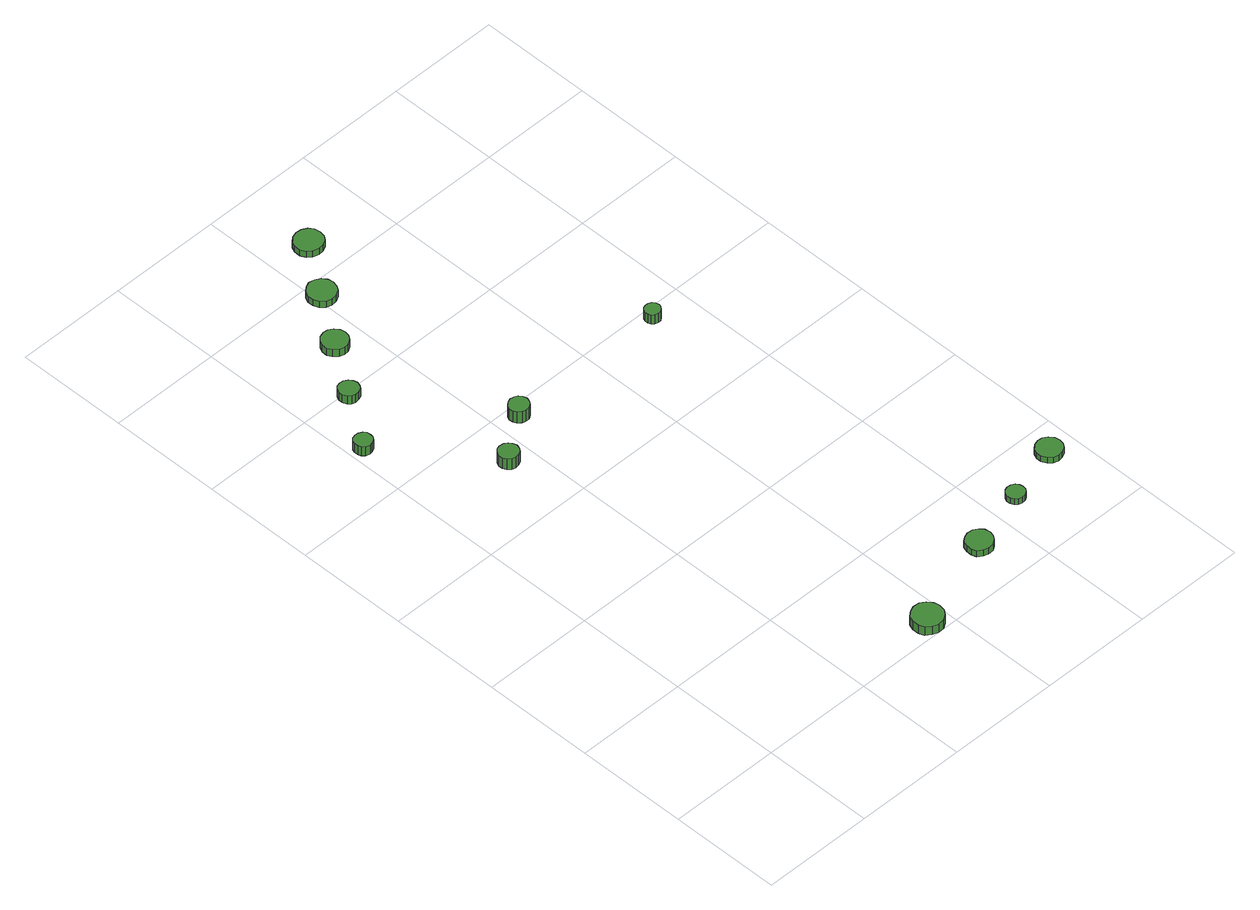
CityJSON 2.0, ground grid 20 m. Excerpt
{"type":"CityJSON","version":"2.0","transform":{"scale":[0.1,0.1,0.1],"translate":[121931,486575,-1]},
"CityObjects":{
"tree1":{"type":"SolitaryVegetationObject","attributes":{"function":"something"},"geometry":[{"type":"MultiSurface","lod":"1","boundaries":[[[0,1,2,3,4,5,6,7,8,9,10,11,12,13,14]],[[15,16,17,18,19,20,21,22,23,24,25,26,27,28,29]],[[0,29,28,1]],[[1,28,27,2]],[[2,27,26,3]],[[3,26,25,4]],[[4,25,24,5]],[[5,24,23,6]],[[6,23,22,7]],[[7,22,21,8]],[[8,21,20,9]],[[9,20,19,10]],[[10,19,18,11]],[[11,18,17,12]],[[12,17,16,13]],[[13,16,15,14]],[[14,15,29,0]]]}]},
"tree2":{"type":"SolitaryVegetationObject","attributes":{"function":"something"},"geometry":[{"type":"MultiSurface","lod":"1","boundaries":[[[30,31,32,33,34,35,36,37,38,39,40,41,42,43,44]],[[45,46,47,48,49,50,51,52,53,54,55,56,57,58,59]],[[30,59,58,31]],[[31,58,57,32]],[[32,57,56,33]],[[33,56,55,34]],[[34,55,54,35]],[[35,54,53,36]],[[36,53,52,37]],[[37,52,51,38]],[[38,51,50,39]],[[39,50,49,40]],[[40,49,48,41]],[[41,48,47,42]],[[42,47,46,43]],[[43,46,45,44]],[[44,45,59,30]]]}]},
"tree3":{"type":"SolitaryVegetationObject","attributes":{"function":"something"},"geometry":[{"type":"MultiSurface","lod":"1","boundaries":[[[60,61,62,63,64,65,66,67,68,69,70,71,72,73,74]],[[75,76,77,78,79,80,81,82,83,84,85,86,87,88,89]],[[60,89,88,61]],[[61,88,87,62]],[[62,87,86,63]],[[63,86,85,64]],[[64,85,84,65]],[[65,84,83,66]],[[66,83,82,67]],[[67,82,81,68]],[[68,81,80,69]],[[69,80,79,70]],[[70,79,78,71]],[[71,78,77,72]],[[72,77,76,73]],[[73,76,75,74]],[[74,75,89,60]]]}]},
"tree4":{"type":"SolitaryVegetationObject","attributes":{"function":"something"},"geometry":[{"type":"MultiSurface","lod":"1","boundaries":[[[90,91,92,93,94,95,96,97,98,99,100,101,102,103,104]],[[105,106,107,108,109,110,111,112,113,114,115,116,117,118,119]],[[90,119,118,91]],[[91,118,117,92]],[[92,117,116,93]],[[93,116,115,94]],[[94,115,114,95]],[[95,114,113,96]],[[96,113,112,97]],[[97,112,111,98]],[[98,111,110,99]],[[99,110,109,100]],[[100,109,108,101]],[[101,108,107,102]],[[102,107,106,103]],[[103,106,105,104]],[[104,105,119,90]]]}]},
"tree5":{"type":"SolitaryVegetationObject","attributes":{"function":"something"},"geometry":[{"type":"MultiSurface","lod":"1","boundaries":[[[120,121,122,123,124,125,126,127,128,129,130,131,132,133,134]],[[135,136,137,138,139,140,141,142,143,144,145,146,147,148,149]],[[120,149,148,121]],[[121,148,147,122]],[[122,147,146,123]],[[123,146,145,124]],[[124,145,144,125]],[[125,144,143,126]],[[126,143,142,127]],[[127,142,141,128]],[[128,141,140,129]],[[129,140,139,130]],[[130,139,138,131]],[[131,138,137,132]],[[132,137,136,133]],[[133,136,135,134]],[[134,135,149,120]]]}]},
"tree6":{"type":"SolitaryVegetationObject","attributes":{"function":"something"},"geometry":[{"type":"MultiSurface","lod":"1","boundaries":[[[150,151,152,153,154,155,156,157,158,159,160,161,162,163,164]],[[165,166,167,168,169,170,171,172,173,174,175,176,177,178,179]],[[150,179,178,151]],[[151,178,177,152]],[[152,177,176,153]],[[153,176,175,154]],[[154,175,174,155]],[[155,174,173,156]],[[156,173,172,157]],[[157,172,171,158]],[[158,171,170,159]],[[159,170,169,160]],[[160,169,168,161]],[[161,168,167,162]],[[162,167,166,163]],[[163,166,165,164]],[[164,165,179,150]]]}]},
"tree7":{"type":"SolitaryVegetationObject","attributes":{"function":"something"},"geometry":[{"type":"MultiSurface","lod":"1","boundaries":[[[180,181,182,183,184,185,186,187,188,189,190,191,192,193,194]],[[195,196,197,198,199,200,201,202,203,204,205,206,207,208,209]],[[180,209,208,181]],[[181,208,207,182]],[[182,207,206,183]],[[183,206,205,184]],[[184,205,204,185]],[[185,204,203,186]],[[186,203,202,187]],[[187,202,201,188]],[[188,201,200,189]],[[189,200,199,190]],[[190,199,198,191]],[[191,198,197,192]],[[192,197,196,193]],[[193,196,195,194]],[[194,195,209,180]]]}]},
"tree8":{"type":"SolitaryVegetationObject","attributes":{"function":"something"},"geometry":[{"type":"MultiSurface","lod":"1","boundaries":[[[210,211,212,213,214,215,216,217,218,219,220,221,222,223,224]],[[225,226,227,228,229,230,231,232,233,234,235,236,237,238,239]],[[210,239,238,211]],[[211,238,237,212]],[[212,237,236,213]],[[213,236,235,214]],[[214,235,234,215]],[[215,234,233,216]],[[216,233,232,217]],[[217,232,231,218]],[[218,231,230,219]],[[219,230,229,220]],[[220,229,228,221]],[[221,228,227,222]],[[222,227,226,223]],[[223,226,225,224]],[[224,225,239,210]]]}]},
"tree9":{"type":"SolitaryVegetationObject","attributes":{"function":"something"},"geometry":[{"type":"MultiSurface","lod":"1","boundaries":[[[240,241,242,243,244,245,246,247,248,249,250,251,252,253,254]],[[255,256,257,258,259,260,261,262,263,264,265,266,267,268,269]],[[240,269,268,241]],[[241,268,267,242]],[[242,267,266,243]],[[243,266,265,244]],[[244,265,264,245]],[[245,264,263,246]],[[246,263,262,247]],[[247,262,261,248]],[[248,261,260,249]],[[249,260,259,250]],[[250,259,258,251]],[[251,258,257,252]],[[252,257,256,253]],[[253,256,255,254]],[[254,255,269,240]]]}]},
"tree10":{"type":"SolitaryVegetationObject","attributes":{"function":"something"},"geometry":[{"type":"MultiSurface","lod":"1","boundaries":[[[270,271,272,273,274,275,276,277,278,279,280,281,282,283,284]],[[285,286,287,288,289,290,291,292,293,294,295,296,297,298,299]],[[270,299,298,271]],[[271,298,297,272]],[[272,297,296,273]],[[273,296,295,274]],[[274,295,294,275]],[[275,294,293,276]],[[276,293,292,277]],[[277,292,291,278]],[[278,291,290,279]],[[279,290,289,280]],[[280,289,288,281]],[[281,288,287,282]],[[282,287,286,283]],[[283,286,285,284]],[[284,285,299,270]]]}]},
"tree11":{"type":"SolitaryVegetationObject","attributes":{"function":"something"},"geometry":[{"type":"MultiSurface","lod":"1","boundaries":[[[300,301,302,303,304,305,306,307,308,309,310,311,312,313,314]],[[315,316,317,318,319,320,321,322,323,324,325,326,327,328,329]],[[300,329,328,301]],[[301,328,327,302]],[[302,327,326,303]],[[303,326,325,304]],[[304,325,324,305]],[[305,324,323,306]],[[306,323,322,307]],[[307,322,321,308]],[[308,321,320,309]],[[309,320,319,310]],[[310,319,318,311]],[[311,318,317,312]],[[312,317,316,313]],[[313,316,315,314]],[[314,315,329,300]]]}]},
"tree12":{"type":"SolitaryVegetationObject","attributes":{"function":"something"},"geometry":[{"type":"MultiSurface","lod":"1","boundaries":[[[330,331,332,333,334,335,336,337,338,339,340,341,342,343,344]],[[345,346,347,348,349,350,351,352,353,354,355,356,357,358,359]],[[330,359,358,331]],[[331,358,357,332]],[[332,357,356,333]],[[333,356,355,334]],[[334,355,354,335]],[[335,354,353,336]],[[336,353,352,337]],[[337,352,351,338]],[[338,351,350,339]],[[339,350,349,340]],[[340,349,348,341]],[[341,348,347,342]],[[342,347,346,343]],[[343,346,345,344]],[[344,345,359,330]]]}]}
},
"vertices":[
[38,896,27],[37,903,27],[33,908,27],[27,911,27],[21,912,27],[14,910,27],[9,905,27],[7,899,27],[7,893,27],[9,887,27],[14,882,27],[21,880,27],[27,881,27],[33,884,27],[37,890,27],[37,890,8],[33,884,8],[27,881,8],[21,880,8],[14,882,8],[9,887,8],[7,893,8],[7,899,8],[9,905,8],[14,910,8],[21,912,8],[27,911,8],[33,908,8],[37,903,8],[38,896,8],
[392,27,23],[390,38,23],[383,47,23],[374,53,23],[362,54,23],[352,50,23],[343,43,23],[339,33,23],[339,21,23],[343,11,23],[352,4,23],[362,0,23],[374,1,23],[383,7,23],[390,16,23],[390,16,5],[383,7,5],[374,1,5],[362,0,5],[352,4,5],[343,11,5],[339,21,5],[339,33,5],[343,43,5],[352,50,5],[362,54,5],[374,53,5],[383,47,5],[390,38,5],[392,27,5],
[176,719,31],[174,726,31],[170,732,31],[164,736,31],[156,737,31],[149,735,31],[144,730,31],[141,723,31],[141,716,31],[144,709,31],[149,704,31],[156,702,31],[164,703,31],[170,706,31],[174,712,31],[174,712,8],[170,706,8],[164,703,8],[156,702,8],[149,704,8],[144,709,8],[141,716,8],[141,723,8],[144,730,8],[149,735,8],[156,737,8],[164,736,8],[170,732,8],[174,726,8],[176,719,8],
[105,991,24],[103,998,24],[99,1004,24],[92,1008,24],[85,1009,24],[78,1007,24],[73,1002,24],[70,995,24],[70,988,24],[73,981,24],[78,976,24],[85,974,24],[92,975,24],[99,978,24],[103,984,24],[103,984,7],[99,978,7],[92,975,7],[85,974,7],[78,976,7],[73,981,7],[70,988,7],[70,995,7],[73,1002,7],[78,1007,7],[85,1009,7],[92,1008,7],[99,1004,7],[103,998,7],[105,991,7],
[170,1081,22],[168,1090,22],[162,1098,22],[154,1103,22],[145,1104,22],[136,1101,22],[129,1094,22],[125,1086,22],[125,1076,22],[129,1068,22],[136,1061,22],[145,1058,22],[154,1059,22],[162,1064,22],[168,1072,22],[168,1072,7],[162,1064,7],[154,1059,7],[145,1058,7],[136,1061,7],[129,1068,7],[125,1076,7],[125,1086,7],[129,1094,7],[136,1101,7],[145,1104,7],[154,1103,7],[162,1098,7],[168,1090,7],[170,1081,7],
[258,779,31],[256,786,31],[252,792,31],[246,795,31],[238,796,31],[232,794,31],[226,789,31],[223,782,31],[223,775,31],[226,769,31],[232,764,31],[238,762,31],[246,762,31],[252,766,31],[256,772,31],[256,772,7],[252,766,7],[246,762,7],[238,762,7],[232,764,7],[226,769,7],[223,775,7],[223,782,7],[226,789,7],[232,794,7],[238,796,7],[246,795,7],[252,792,7],[256,786,7],[258,779,7],
[234,1171,20],[232,1181,20],[226,1189,20],[217,1194,20],[207,1196,20],[197,1192,20],[189,1185,20],[185,1176,20],[185,1166,20],[189,1156,20],[197,1149,20],[207,1146,20],[217,1147,20],[226,1152,20],[232,1161,20],[232,1161,7],[226,1152,7],[217,1147,7],[207,1146,7],[197,1149,7],[189,1156,7],[185,1166,7],[185,1176,7],[189,1185,7],[197,1192,7],[207,1196,7],[217,1194,7],[226,1189,7],[232,1181,7],[234,1171,7],
[561,87,18],[559,97,18],[553,104,18],[545,109,18],[535,110,18],[526,107,18],[518,101,18],[515,92,18],[515,82,18],[518,73,18],[526,67,18],[535,64,18],[545,65,18],[553,70,18],[559,78,18],[559,78,5],[553,70,5],[545,65,5],[535,64,5],[526,67,5],[518,73,5],[515,82,5],[515,92,5],[518,101,5],[526,107,5],[535,110,5],[545,109,5],[553,104,5],[559,97,5],[561,87,5],
[296,1260,20],[294,1271,20],[288,1279,20],[279,1284,20],[269,1285,20],[259,1282,20],[251,1275,20],[247,1266,20],[247,1255,20],[251,1246,20],[259,1239,20],[269,1236,20],[279,1237,20],[288,1242,20],[294,1250,20],[294,1250,7],[288,1242,7],[279,1237,7],[269,1236,7],[259,1239,7],[251,1246,7],[247,1255,7],[247,1266,7],[251,1275,7],[259,1282,7],[269,1285,7],[279,1284,7],[288,1279,7],[294,1271,7],[296,1260,7],
[666,121,17],[665,127,17],[661,133,17],[655,136,17],[648,137,17],[642,135,17],[637,130,17],[634,124,17],[634,117,17],[637,111,17],[642,107,17],[648,105,17],[655,105,17],[661,109,17],[665,114,17],[665,114,5],[661,109,5],[655,105,5],[648,105,5],[642,107,5],[637,111,5],[634,117,5],[634,124,5],[637,130,5],[642,135,5],[648,137,5],[655,136,5],[661,133,5],[665,127,5],[666,121,5],
[545,781,26],[544,787,26],[540,792,26],[535,794,26],[530,795,26],[524,793,26],[520,789,26],[518,784,26],[518,779,26],[520,773,26],[524,770,26],[530,768,26],[535,768,26],[540,771,26],[544,776,26],[544,776,7],[540,771,7],[535,768,7],[530,768,7],[524,770,7],[520,773,7],[518,779,7],[518,784,7],[520,789,7],[524,793,7],[530,795,7],[535,794,7],[540,792,7],[544,787,7],[545,781,7],
[776,151,17],[774,160,17],[768,168,17],[760,173,17],[751,174,17],[742,171,17],[735,165,17],[731,156,17],[731,147,17],[735,138,17],[742,132,17],[751,129,17],[760,130,17],[768,134,17],[774,142,17],[774,142,5],[768,134,5],[760,130,5],[751,129,5],[742,132,5],[735,138,5],[731,147,5],[731,156,5],[735,165,5],[742,171,5],[751,174,5],[760,173,5],[768,168,5],[774,160,5],[776,151,5]
]}
